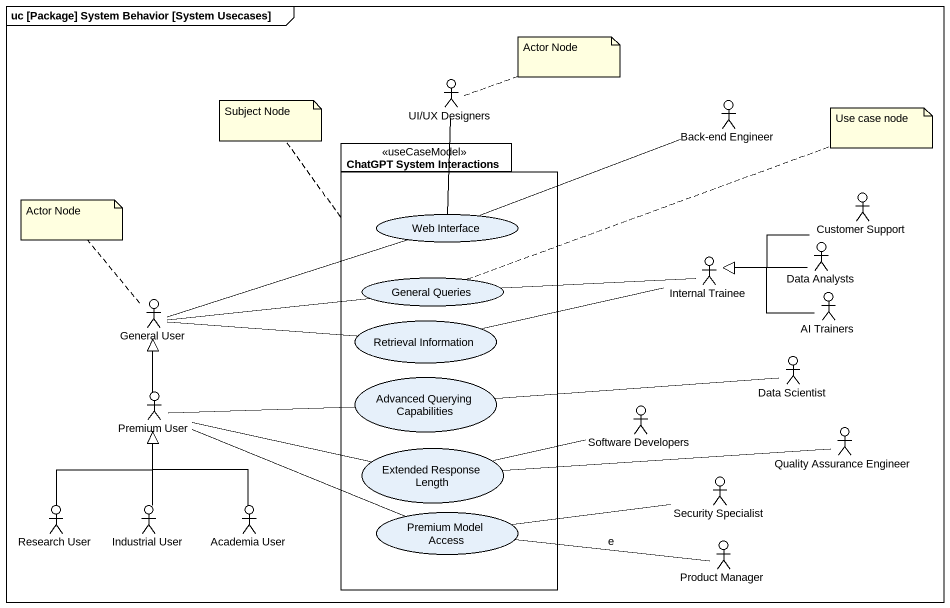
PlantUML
@startuml
mainframe uc [Package] System Behavior [System Usecases]
actor "UI/UX Designers" as UI_UX_Designers
actor "Back-end Engineer" as Back_end_Engineer
package "ChatGPT System Interactions" as ChatGPT_System_Interactions <<useCaseModel>> #FFFFFF {
  usecase "Web Interface" as Web_Interface
  usecase "General Queries" as General_Queries
  usecase "Retrieval Information" as Retrieval_Information
  usecase "Advanced Querying Capabilities" as Advanced_Querying
  usecase "Extended Response Length" as Extended_Response_Length
  usecase "Premium Model Access" as Premium_Model_Access
}
actor "Customer Support" as Customer_Support
actor "Internal Trainee" as Internal_Trainee
actor "Data Analysts" as Data_Analysts
actor "General User" as General_User
actor "AI Trainers" as AI_Trainers
actor "Data Scientist" as Data_Scientist
actor "Premium User" as Premium_User
actor "Software Developers" as Software_Developers
actor "Quality Assurance Engineer" as Quality_Assurance_Engineer
actor "Security Specialist" as Security_Specialist
actor "Research User" as Research_User
actor "Industrial User" as Industrial_User
actor "Academia User" as Academia_User
actor "Product Manager" as Product_Manager
UI_UX_Designers -- Web_Interface
Back_end_Engineer -left- Web_Interface
Customer_Support -left-|> Internal_Trainee
Internal_Trainee -left- General_Queries
Internal_Trainee -left- Retrieval_Information
Data_Analysts -left-|> Internal_Trainee
General_User -right- Web_Interface
General_User -right- General_Queries
General_User -right- Retrieval_Information
AI_Trainers -left-|> Internal_Trainee
Data_Scientist -left- Advanced_Querying
Premium_User -up-|> General_User
Premium_User -right- Advanced_Querying
Premium_User -right- Extended_Response_Length
Premium_User -right- Premium_Model_Access
Software_Developers -left- Extended_Response_Length
Quality_Assurance_Engineer -left- Extended_Response_Length
Research_User -up-|> Premium_User
Industrial_User -up-|> Premium_User
Academia_User -up-|> Premium_User
Premium_Model_Access -right- Security_Specialist
Product_Manager -left- Premium_Model_Access : e
note right of UI_UX_Designers : Actor Node
note top of ChatGPT_System_Interactions : Subject Node
note right of General_Queries : Use case node
note top of General_User : Actor Node
@enduml
